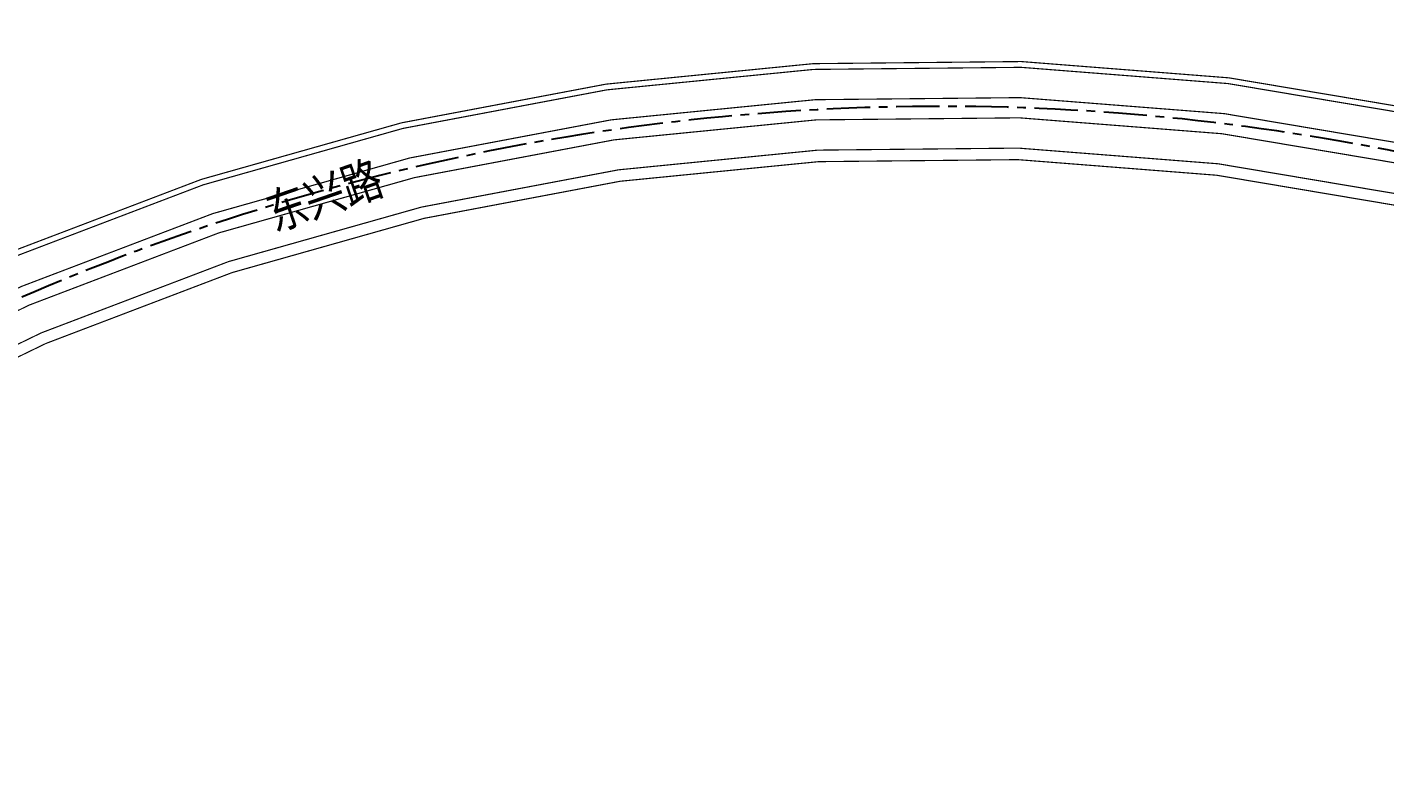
# Model space of a CAD drawing. Extents: x 10519 to 17598, y -625 to 2857.
# Drawn here: x 13770 to 14240.4, y 1426.1 to 1680.6 of the extents above; entities that cross this region are included whole.
import ezdxf

# ---------------------------------------------------------------- set-up
doc = ezdxf.new("R2010")
doc.units = 0
doc.header["$MEASUREMENT"] = 0
doc.linetypes.add('CENTER', pattern=[2, 1.25, -0.25, 0.25, -0.25])
doc.linetypes.add('CENTERX2', pattern=[4, 2.5, -0.5, 0.5, -0.5])
for name, color, linetype in [('00000衢化东路中线', 1, 'CENTER'), ('00000道路边线', 2, 'CONTINUOUS'), ('000道路名称', 6, 'CONTINUOUS')]:
    doc.layers.add(name, color=color, linetype=linetype)
doc.styles.add('黑体', font='SIMHEI.TTF', dxfattribs={"width": 0.8})

msp = doc.modelspace()

# ---------------------------------------------------------------- linework, layer by layer
at = {"layer": '00000衢化东路中线', "color": 6, "linetype": 'CENTERX2', "ltscale": 6}
msp.add_arc((14086.64, 853.17), 800, 72.85236, 123.49692, dxfattribs=at)
at = {"layer": '00000道路边线', "const_width": 0.4}
for points in [[(14733.95, 1502.22), (14669.36, 1525.24), (14326.64, 1630.98, 0.224647), (13637.4, 1531.98), (13568.88, 1486.63, -0.417908), (13534.07, 1493.95), (13429.65, 1656.13, -0.410529), (13433.98, 1676.76), (13440.5, 1681.07)], [(14734.63, 1504.1), (14669.99, 1527.14), (14327.23, 1632.9, 0.224647), (13636.3, 1533.64), (13567.78, 1488.3, -0.417908), (13535.75, 1495.03), (13431.33, 1657.21, -0.410529), (13435.08, 1675.09), (13441.6, 1679.4)], [(14666.07, 1515.26), (14323.54, 1620.95, 0.224647), (13643.2, 1523.22), (13573.33, 1476.98, 1), (13577.19, 1471.15), (13647.06, 1517.38, -0.224647), (14321.48, 1614.26), (14658.38, 1510.31)], [(13756.6, 1148.31, -0.065136), (13825.18, 1003.38, 0.065136), (13756.6, 1148.31), (13576.29, 1428.36, -0.410529), (13583.52, 1462.74), (13652.85, 1508.63, -0.224647), (14318.38, 1604.23), (14655.47, 1500.22), (14721.81, 1482.84, -0.010771), (14723.88, 1482.25), (15171.6, 1344.11)], [(13758.28, 1149.39, -0.065136), (13827.08, 1003.99, 0.065136), (13758.28, 1149.39), (13577.99, 1429.42, -0.410529), (13584.06, 1458.3), (13655.06, 1505.29, -0.224647), (14317.2, 1600.41), (14654.43, 1496.36)]]:
    msp.add_lwpolyline(points, format="xyb", dxfattribs=at)

# ---------------------------------------------------------------- texts
at = {"layer": '000道路名称', "color": 0, "style": '黑体', "width": 0.8}
msp.add_text('东兴路', height=12.5, rotation=19.0348, dxfattribs=at).set_placement((13855.69, 1609.77))

doc.saveas('drawing.dxf')
